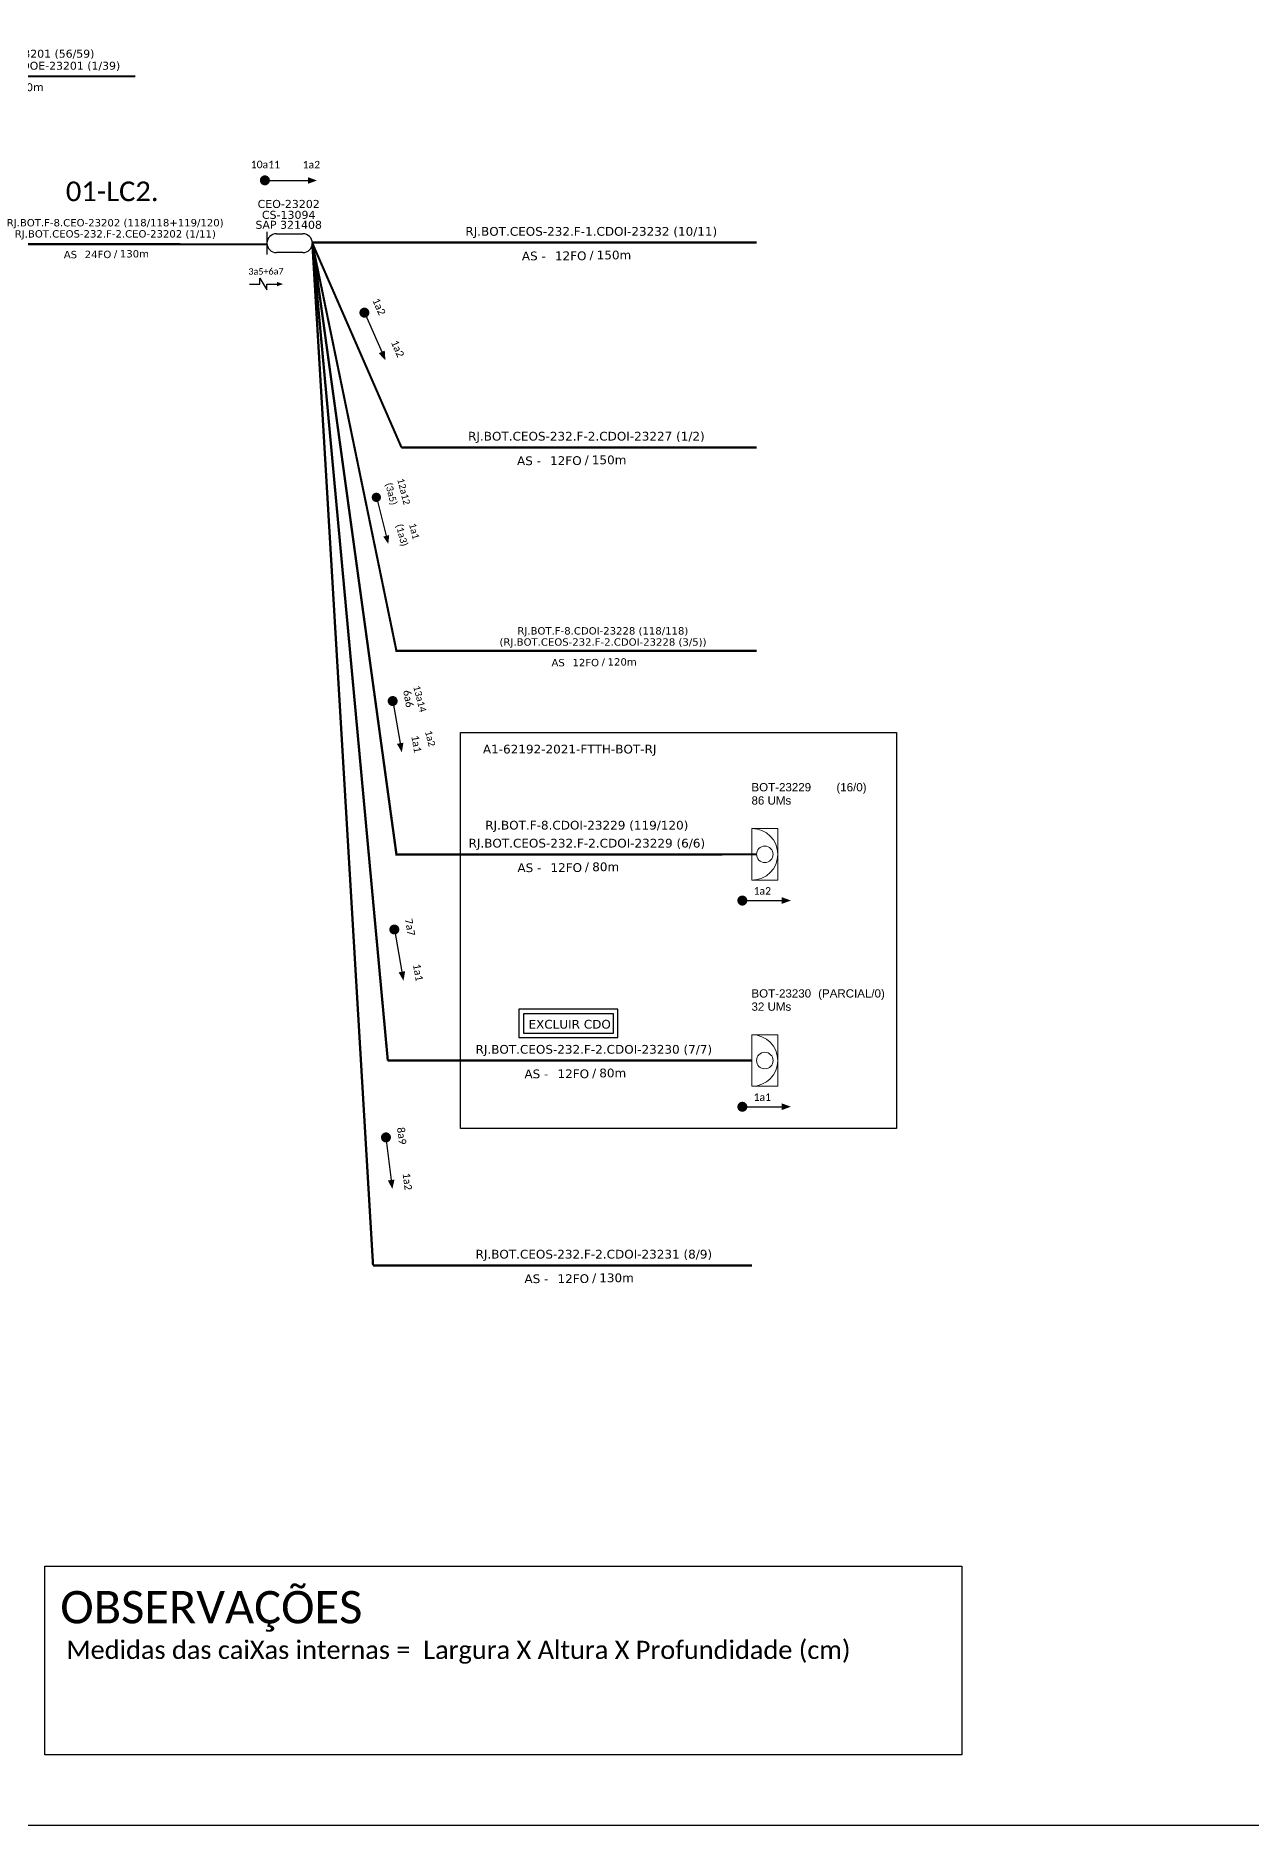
# Model space of a CAD drawing. Extents: x -89 to 5382, y -1889 to 1299.
# Drawn here: x 161.5 to 429.2, y 705 to 1099.3 of the extents above; entities that cross this region are included whole.
import ezdxf
from ezdxf.enums import TextEntityAlignment as Align

# ---------------------------------------------------------------- set-up
doc = ezdxf.new("R2010")
doc.units = 0
for name, color, linetype, lineweight in [("20.0-LEGENDA DOS CDO'S", 1, 'Continuous', 0), ('20.1-CDO_INTERIOR', 1, 'Continuous', 0), ('40.1-ETIQUETAS', 1, 'Continuous', 20)]:
    doc.layers.add(name, color=color, linetype=linetype, lineweight=lineweight)
for name, color, linetype in [('20.5-CEO', 1, 'Continuous'), ('CAP a instalar', 1, 'Continuous'), ('CD a instalar', 1, 'Continuous'), ('label_cabos', 7, 'Continuous'), ('SETA', 7, 'Continuous'), ('texto', 255, 'Continuous')]:
    doc.layers.add(name, color=color, linetype=linetype)
doc.styles.add('ARIAL', font='arial.ttf')
doc.styles.add('siredit', font='verdana.ttf')
doc.styles.get("Standard").update_dxf_attribs({"font": 'arial.ttf'})
doc.styles.add('WMF-Calibri0', font='calibri.ttf')
doc.linetypes.add('FENCELINE1', pattern='A,0.25,-0.1,[133,ltypeshp.shx,S=0.1,R=0,X=-0.1,Y=0],-0.1,1', length=1.45)

# ---------------------------------------------------------------- blocks, each defined once
blk = doc.blocks.new('ETIQUETA_RS5F')
at = {"layer": '40.1-ETIQUETAS', "color": 0, "style": 'siredit'}
blk.add_text('/', height=1.5, dxfattribs=at).set_placement((1.58, -1.95), align=Align.MIDDLE_RIGHT)
for tag, p in [('ETIQUETA_R_PRIMARIA', (1.21, 4.1)), ('ETIQUETA_R_SECUNDARIA', (1.21, 2.1)), ('F_ATIVAS/F_MORTAS', (1.14, -4.24))]:
    blk.add_attdef(tag, text='', height=1.5, dxfattribs=at).set_placement(p, align=Align.MIDDLE_CENTER)
for tag, p in [('TIPO_CABO', (-6.58, -2.12)), ('CAP_CABO', (0.4, -2.09))]:
    blk.add_attdef(tag, text='', height=1.5, dxfattribs=at).set_placement(p, align=Align.MIDDLE_RIGHT)
blk.add_attdef('METROS', text='', height=1.5, dxfattribs=at).set_placement((2.14, -1.95), align=Align.MIDDLE_LEFT)
for tag, p in [('FUSÃO_1', (0.85, -8.39)), ('FUSÃO_2', (0.85, -10.6)), ('FUSÃO_3', (0.85, -12.93)), ('FUSÃO_4', (0.85, -15.14)), ('FUSÃO_5', (0.85, -17.16))]:
    blk.add_attdef(tag, text='', height=1.5, dxfattribs=at).set_placement(p, align=Align.CENTER)
blk = doc.blocks.new('CDOI_INT')
at = {"layer": '20.1-CDO_INTERIOR', "color": 0, "lineweight": 18}
blk.add_lwpolyline([(4.25, -4.25), (4.25, 4.25), (0, 4.25), (0, -4.25)], close=True, dxfattribs=at)
blk.add_circle((2.12, 0), 1.36, dxfattribs=at)
blk.add_arc((0, 0), 4.25, 270, 90, dxfattribs=at)
at = {"layer": "20.0-LEGENDA DOS CDO'S", "color": 0, "style": 'ARIAL'}
for tag, p in [('CDO_N', (-0.08, 10.38)), ('SURVEY', (-0.08, 8.2)), ('SPLITER_1', (21.18, 10.38)), ('SPLITER_2', (21.19, 8.68)), ('SAP', (-0.08, 6.23)), ('1:XX', (5.94, -2.22)), ('UMS', (5.94, -4.24))]:
    blk.add_attdef(tag, p, '', height=1.36, dxfattribs=at)
blk.add_attdef('FIBRAS_UTILIZADAS', text='', height=1.36, dxfattribs=at).set_placement((15.34, 10.38), align=Align.CENTER)
blk = doc.blocks.new('SETA1')
at = {"const_width": 1.1}
blk.add_lwpolyline([(-5.28, 0, 1), (-4.18, 0, 1)], format="xyb", close=True, dxfattribs=at)
at = {"layer": 'SETA'}
blk.add_lwpolyline([(-4.73, 0), (4.73, 0)], dxfattribs=at)
blk.add_solid([(4.73, 0.73), (6.74, 0), (4.73, -0.73)], dxfattribs=at)

msp = doc.modelspace()

# ---------------------------------------------------------------- linework, layer by layer
msp.add_lwpolyline([(-89.32, 705.02), (749.25, 705.02), (749.25, 1299.02), (-89.32, 1299.02), (-89.32, 705.02)])
at = {"color": 7}
msp.add_lwpolyline([(210.84, 1044.55), (210.84, 1045.82), (212.35, 1043.29), (212.35, 1044.55)], dxfattribs=at)
at = {"const_width": 1.1}
for points in [[(316.54, 908.73, 1), (317.64, 908.73, 1)], [(316.54, 863.3, 1), (317.64, 863.3, 1)]]:
    msp.add_lwpolyline(points, format="xyb", close=True, dxfattribs=at)
at = {"color": 7}
msp.add_lwpolyline([(163.45, 762.1), (365.44, 762.1), (365.44, 720.54), (163.45, 720.54)], close=True, dxfattribs=at)
at = {"layer": '20.5-CEO', "color": 5}
for p, q in [((214.48, 1055.65), (220.31, 1055.65)), ((220.31, 1051.48), (214.48, 1051.48))]:
    msp.add_line(p, q, dxfattribs=at)
msp.add_lwpolyline([(212.39, 1056.07), (212.39, 1051.05)], dxfattribs=at)
for centre, start, end in [((214.48, 1053.56), 90, 270), ((220.31, 1053.56), 270, 90)]:
    msp.add_arc(centre, 2.08, start, end, dxfattribs=at)
at = {"layer": 'CAP a instalar', "color": 7, "linetype": 'FENCELINE1', "ltscale": 5, "const_width": 0.467}
for points in [[(107.21, 1090.33), (183.41, 1090.3)], [(222.39, 1053.56), (240.91, 963.74), (320.23, 963.75)]]:
    msp.add_lwpolyline(points, dxfattribs=at)
at = {"layer": 'CAP a instalar', "linetype": 'FENCELINE1', "ltscale": 5, "const_width": 0.467}
msp.add_lwpolyline([(108.08, 1053.35), (212.41, 1053.33)], dxfattribs=at)
at = {"layer": 'CD a instalar', "color": 8, "linetype": 'FENCELINE1', "ltscale": 7}
for points in [[(222.39, 1053.72, 0.513, 0.513, 0), (222.39, 1053.72, 0.513, 0.513, 0), (320.23, 1053.7, 0.513, 0.513, 0)], [(222.39, 1053.56, 0.513, 0.513, 0), (235.76, 828.36, 0.513, 0.513, 0)], [(242.02, 1008.57, 0.513, 0.513, 0), (320.23, 1008.58, 0.513, 0.513, 0)], [(235.76, 828.36, 0.513, 0.513, 0), (235.76, 828.36, 0.513, 0.513, 0), (319.21, 828.37, 0.513, 0.513, 0)]]:
    msp.add_lwpolyline(points, format="xyseb", dxfattribs=at)
at = {"layer": 'CD a instalar', "color": 3, "linetype": 'FENCELINE1', "ltscale": 7}
for points in [[(222.39, 1053.56, 0.513, 0.513, 0), (239.01, 873.49, 0.513, 0.513, 0)], [(239.01, 873.49, 0.513, 0.513, 0), (239.01, 873.49, 0.513, 0.513, 0), (319.21, 873.49, 0.513, 0.513, 0)]]:
    msp.add_lwpolyline(points, format="xyseb", dxfattribs=at)
at = {"layer": 'CD a instalar', "color": 1, "linetype": 'FENCELINE1', "ltscale": 7}
msp.add_lwpolyline([(222.4, 1053.72, 0.513, 0.513, 0), (240.91, 918.91, 0.513, 0.513, 0), (320.23, 918.92, 0.513, 0.513, 0)], format="xyseb", dxfattribs=at)
at = {"layer": 'CD a instalar', "color": 8, "linetype": 'FENCELINE1', "ltscale": 7, "const_width": 0.467}
msp.add_lwpolyline([(242.02, 1008.57), (222.39, 1053.56)], dxfattribs=at)
at = {"layer": 'label_cabos', "color": 2}
for points in [[(351.07, 858.51), (255.03, 858.51), (255.03, 945.76), (351.07, 945.76)], [(267.86, 878.54), (289.69, 878.54), (289.69, 884.8), (267.86, 884.8)], [(268.86, 879.54), (288.69, 879.54), (288.69, 883.8), (268.86, 883.8)]]:
    msp.add_lwpolyline(points, close=True, dxfattribs=at)
at = {"layer": 'SETA', "color": 7}
for points in [[(208.55, 1044.55), (210.84, 1044.55)], [(212.35, 1044.55), (214.63, 1044.55)]]:
    msp.add_lwpolyline(points, dxfattribs=at)
at = {"layer": 'SETA'}
for points in [[(317.09, 908.73), (326.55, 908.73)], [(317.09, 863.3), (326.55, 863.3)]]:
    msp.add_lwpolyline(points, dxfattribs=at)
at = {"layer": 'SETA', "color": 7}
msp.add_solid([(214.63, 1045.03), (215.94, 1044.55), (214.63, 1044.08)], dxfattribs=at)
at = {"layer": 'SETA'}
for points in [[(325.79, 909.47), (327.8, 908.74), (325.79, 908.01)], [(325.79, 864.05), (327.8, 863.32), (325.79, 862.58)]]:
    msp.add_solid(points, dxfattribs=at)

# ---------------------------------------------------------------- block references
at = {"layer": '40.1-ETIQUETAS', "color": 7}
ref = msp.add_blockref('ETIQUETA_RS5F', (153.84, 1090.21), dxfattribs=dict(at, xscale=1.166399984999771, yscale=1.166399984999771, zscale=1.166399984999771))
ref.add_attrib('ETIQUETA_R_PRIMARIA', 'RJ.BOT.F-8.CDOE-23201 (56/59)', dxfattribs={"color": 0, "height": 1.7496, "style": 'siredit'}).set_placement((155.18, 1095.31), align=Align.MIDDLE_CENTER)
ref.add_attrib('ETIQUETA_R_SECUNDARIA', 'RJ.BOT.CEOS-232.F-1.CDOE-23201 (1/39)', dxfattribs={"color": 0, "height": 1.7496, "style": 'siredit'}).set_placement((155.22, 1092.66), align=Align.MIDDLE_CENTER)
ref.add_attrib('TIPO_CABO', 'AS', dxfattribs={"color": 0, "height": 1.75, "style": 'siredit'}).set_placement((146.13, 1087.74), align=Align.MIDDLE_RIGHT)
ref.add_attrib('CAP_CABO', '72FO', dxfattribs={"color": 0, "height": 1.75, "style": 'siredit'}).set_placement((154.27, 1087.77), align=Align.MIDDLE_RIGHT)
ref.add_attrib('METROS', '110m', dxfattribs={"color": 0, "height": 1.75, "style": 'siredit'}).set_placement((156.31, 1087.93), align=Align.MIDDLE_LEFT)
at = {"layer": '40.1-ETIQUETAS', "color": 1}
ref = msp.add_blockref('ETIQUETA_RS5F', (177.72, 1053.34), dxfattribs=dict(at, xscale=1.079753128971216, yscale=1.079753128971216, zscale=1.079753128971216))
ref.add_attrib('ETIQUETA_R_PRIMARIA', 'RJ.BOT.F-8.CEO-23202 (118/118+119/120)', dxfattribs={"color": 0, "height": 1.6196, "style": 'siredit'}).set_placement((178.96, 1058.07), align=Align.MIDDLE_CENTER)
ref.add_attrib('ETIQUETA_R_SECUNDARIA', 'RJ.BOT.CEOS-232.F-2.CEO-23202 (1/11)', dxfattribs={"color": 1, "height": 1.6196, "style": 'siredit'}).set_placement((179, 1055.62), align=Align.MIDDLE_CENTER)
ref.add_attrib('TIPO_CABO', 'AS', dxfattribs={"color": 0, "height": 1.62, "style": 'siredit'}).set_placement((170.58, 1051.06), align=Align.MIDDLE_RIGHT)
ref.add_attrib('CAP_CABO', '24FO', dxfattribs={"color": 0, "height": 1.62, "style": 'siredit'}).set_placement((178.11, 1051.09), align=Align.MIDDLE_RIGHT)
ref.add_attrib('METROS', '130m', dxfattribs={"color": 0, "height": 1.62, "style": 'siredit'}).set_placement((180, 1051.23), align=Align.MIDDLE_LEFT)
ref = msp.add_blockref('CDOI_INT', (319.21, 918.92), dxfattribs=dict(at, xscale=1.336957882100933, yscale=1.336957882100933, zscale=1.336957882100933))
ref.add_attrib('CDO_N', 'BOT-23229', (319.1, 932.8), dxfattribs={"layer": "20.0-LEGENDA DOS CDO'S", "color": 0, "height": 1.819, "style": 'ARIAL'})
ref.add_attrib('FIBRAS_UTILIZADAS', '    (16/0)', dxfattribs={"layer": "20.0-LEGENDA DOS CDO'S", "color": 0, "height": 1.819, "style": 'ARIAL'}).set_placement((339.72, 932.8), align=Align.CENTER)
ref.add_attrib('SURVEY', '86 UMs', (319.11, 929.88), dxfattribs={"layer": "20.0-LEGENDA DOS CDO'S", "color": 0, "height": 1.819, "style": 'ARIAL'})
at = {"layer": '40.1-ETIQUETAS', "color": 3}
ref = msp.add_blockref('CDOI_INT', (319.21, 873.49), dxfattribs=dict(at, xscale=1.336957882100933, yscale=1.336957882100933, zscale=1.336957882100933))
ref.add_attrib('CDO_N', 'BOT-23230', (319.1, 887.37), dxfattribs={"layer": "20.0-LEGENDA DOS CDO'S", "color": 0, "height": 1.819, "style": 'ARIAL'})
ref.add_attrib('FIBRAS_UTILIZADAS', '    (PARCIAL/0)', dxfattribs={"layer": "20.0-LEGENDA DOS CDO'S", "color": 0, "height": 1.8186, "style": 'ARIAL'}).set_placement((339.72, 887.37), align=Align.CENTER)
ref.add_attrib('SURVEY', '32 UMs', (319.11, 884.46), dxfattribs={"layer": "20.0-LEGENDA DOS CDO'S", "color": 0, "height": 1.819, "style": 'ARIAL'})
at = {"layer": 'CAP a instalar', "color": 7, "linetype": 'FENCELINE1', "ltscale": 7}
ref = msp.add_blockref('ETIQUETA_RS5F', (285.13, 963.43), dxfattribs=dict(at, xscale=1.079753128971216, yscale=1.079753128971216, zscale=1.079753128971216))
ref.add_attrib('ETIQUETA_R_PRIMARIA', 'RJ.BOT.F-8.CDOI-23228 (118/118)', dxfattribs={"layer": '40.1-ETIQUETAS', "color": 0, "height": 1.6196, "style": 'siredit'}).set_placement((286.37, 968.16), align=Align.MIDDLE_CENTER)
ref.add_attrib('ETIQUETA_R_SECUNDARIA', '(RJ.BOT.CEOS-232.F-2.CDOI-23228 (3/5))', dxfattribs={"layer": '40.1-ETIQUETAS', "color": 7, "height": 1.6196, "style": 'siredit'}).set_placement((286.41, 965.7), align=Align.MIDDLE_CENTER)
ref.add_attrib('TIPO_CABO', 'AS', dxfattribs={"layer": '40.1-ETIQUETAS', "color": 0, "height": 1.62, "style": 'siredit'}).set_placement((277.99, 961.15), align=Align.MIDDLE_RIGHT)
ref.add_attrib('CAP_CABO', '12FO', dxfattribs={"layer": '40.1-ETIQUETAS', "color": 0, "height": 1.62, "style": 'siredit'}).set_placement((285.53, 961.17), align=Align.MIDDLE_RIGHT)
ref.add_attrib('METROS', '120m', dxfattribs={"layer": '40.1-ETIQUETAS', "color": 0, "height": 1.62, "style": 'siredit'}).set_placement((287.42, 961.32), align=Align.MIDDLE_LEFT)
at = {"layer": 'CD a instalar', "color": 8}
ref = msp.add_blockref('ETIQUETA_RS5F', (282.3, 1053.47), dxfattribs=dict(at, xscale=1.283039985050891, yscale=1.283039985050891, zscale=1.283039985050891))
ref.add_attrib('ETIQUETA_R_PRIMARIA', 'RJ.BOT.CEOS-232.F-1.CDOI-23232 (10/11)', dxfattribs={"layer": '40.1-ETIQUETAS', "color": 0, "height": 1.9246, "style": 'siredit'}).set_placement((283.82, 1056.17), align=Align.MIDDLE_CENTER)
ref.add_attrib('TIPO_CABO', 'AS -', dxfattribs={"layer": '40.1-ETIQUETAS', "color": 0, "height": 1.925, "style": 'siredit'}).set_placement((273.81, 1050.75), align=Align.MIDDLE_RIGHT)
ref.add_attrib('CAP_CABO', '12FO', dxfattribs={"layer": '40.1-ETIQUETAS', "color": 0, "height": 1.925, "style": 'siredit'}).set_placement((282.77, 1050.78), align=Align.MIDDLE_RIGHT)
ref.add_attrib('METROS', '150m', dxfattribs={"layer": '40.1-ETIQUETAS', "color": 0, "height": 1.925, "style": 'siredit'}).set_placement((285.01, 1050.96), align=Align.MIDDLE_LEFT)
ref = msp.add_blockref('ETIQUETA_RS5F', (281.23, 1008.34), dxfattribs=dict(at, xscale=1.283039985050891, yscale=1.283039985050891, zscale=1.283039985050891))
ref.add_attrib('ETIQUETA_R_PRIMARIA', 'RJ.BOT.CEOS-232.F-2.CDOI-23227 (1/2)', dxfattribs={"layer": '40.1-ETIQUETAS', "color": 0, "height": 1.9246, "style": 'siredit'}).set_placement((282.75, 1011.04), align=Align.MIDDLE_CENTER)
ref.add_attrib('TIPO_CABO', 'AS -', dxfattribs={"layer": '40.1-ETIQUETAS', "color": 0, "height": 1.925, "style": 'siredit'}).set_placement((272.74, 1005.63), align=Align.MIDDLE_RIGHT)
ref.add_attrib('CAP_CABO', '12FO', dxfattribs={"layer": '40.1-ETIQUETAS', "color": 0, "height": 1.925, "style": 'siredit'}).set_placement((281.7, 1005.66), align=Align.MIDDLE_RIGHT)
ref.add_attrib('METROS', '150m', dxfattribs={"layer": '40.1-ETIQUETAS', "color": 0, "height": 1.925, "style": 'siredit'}).set_placement((283.94, 1005.83), align=Align.MIDDLE_LEFT)
at = {"layer": 'CD a instalar', "color": 3}
ref = msp.add_blockref('ETIQUETA_RS5F', (282.87, 873.26), dxfattribs=dict(at, xscale=1.283039985050891, yscale=1.283039985050891, zscale=1.283039985050891))
ref.add_attrib('ETIQUETA_R_PRIMARIA', 'RJ.BOT.CEOS-232.F-2.CDOI-23230 (7/7)', dxfattribs={"layer": '40.1-ETIQUETAS', "color": 0, "height": 1.9246, "style": 'siredit'}).set_placement((284.38, 875.96), align=Align.MIDDLE_CENTER)
ref.add_attrib('TIPO_CABO', 'AS -', dxfattribs={"layer": '40.1-ETIQUETAS', "color": 0, "height": 1.925, "style": 'siredit'}).set_placement((274.38, 870.54), align=Align.MIDDLE_RIGHT)
ref.add_attrib('CAP_CABO', '12FO', dxfattribs={"layer": '40.1-ETIQUETAS', "color": 0, "height": 1.925, "style": 'siredit'}).set_placement((283.34, 870.57), align=Align.MIDDLE_RIGHT)
ref.add_attrib('METROS', '80m', dxfattribs={"layer": '40.1-ETIQUETAS', "color": 0, "height": 1.925, "style": 'siredit'}).set_placement((285.58, 870.75), align=Align.MIDDLE_LEFT)
at = {"layer": 'CD a instalar', "color": 8}
ref = msp.add_blockref('ETIQUETA_RS5F', (282.87, 828.13), dxfattribs=dict(at, xscale=1.283039985050891, yscale=1.283039985050891, zscale=1.283039985050891))
ref.add_attrib('ETIQUETA_R_PRIMARIA', 'RJ.BOT.CEOS-232.F-2.CDOI-23231 (8/9)', dxfattribs={"layer": '40.1-ETIQUETAS', "color": 0, "height": 1.9246, "style": 'siredit'}).set_placement((284.38, 830.83), align=Align.MIDDLE_CENTER)
ref.add_attrib('TIPO_CABO', 'AS -', dxfattribs={"layer": '40.1-ETIQUETAS', "color": 0, "height": 1.925, "style": 'siredit'}).set_placement((274.38, 825.42), align=Align.MIDDLE_RIGHT)
ref.add_attrib('CAP_CABO', '12FO', dxfattribs={"layer": '40.1-ETIQUETAS', "color": 0, "height": 1.925, "style": 'siredit'}).set_placement((283.34, 825.44), align=Align.MIDDLE_RIGHT)
ref.add_attrib('METROS', '130m', dxfattribs={"layer": '40.1-ETIQUETAS', "color": 0, "height": 1.925, "style": 'siredit'}).set_placement((285.58, 825.62), align=Align.MIDDLE_LEFT)
at = {"layer": 'SETA', "color": 2}
for p, rotation in [((216.67, 1067.39), 359.836437141282), ((235.76, 1033.93), 293.8319013032391), ((240.91, 948.04), 280.0938786255077), ((241.28, 897.7), 280.0938786255077), ((239.18, 851.86), 277.028887615977)]:
    msp.add_blockref('SETA1', p, dxfattribs=dict(at, rotation=rotation))
at = {"layer": 'SETA', "color": 2, "xscale": 0.9257142857142855, "yscale": 0.9257142857142858, "zscale": 0.9257142857142858, "rotation": 284.3878883059257}
msp.add_blockref('SETA1', (237.57, 993.33), dxfattribs=at)

# ---------------------------------------------------------------- texts
at = {"color": 7, "style": 'WMF-Calibri0'}
msp.add_text('OBSERVAÇÕES', height=7.1308, dxfattribs=at).set_placement((166.87, 749.49))
at = {"color": 3, "insert": (178.31, 1064.96), "char_height": 4.32, "width": 65.833, "attachment_point": 5}
msp.add_mtext('{\\fCalibri|b0|i0|c0|p34;01-LC2.}', dxfattribs=at)
at = {"char_height": 1.65, "width": 27.8947, "attachment_point": 5}
for s, insert in [('\\C7;\\fCalibri|b0|i0|c0|p34;1a2', (321.48, 910.85)), ('\\C7;\\fCalibri|b0|i0|c0|p34;1a1', (321.48, 865.42))]:
    msp.add_mtext(s, dxfattribs=dict(at, insert=insert))
at = {"color": 7, "insert": (168.22, 745.65), "char_height": 4, "width": 658.8434, "attachment_point": 1, "style": 'WMF-Calibri0'}
msp.add_mtext('Medidas das caiXas internas =  Largura X Altura X Profundidade (cm)', dxfattribs=at)
at = {"layer": '20.5-CEO', "color": 5, "style": 'siredit'}
for s, p in [('CEO-23202', (217.18, 1063.09)), ('CS-13094', (217.18, 1060.69)), ('SAP 321408', (217.18, 1058.5))]:
    msp.add_text(s, height=1.763, rotation=360, dxfattribs=at).set_placement(p, align=Align.TOP_CENTER)
at = {"layer": '40.1-ETIQUETAS', "color": 1, "style": 'siredit'}
msp.add_text('RJ.BOT.F-8.CDOI-23229 (119/120)', height=1.9246, dxfattribs=at).set_placement((282.84, 925.34), align=Align.MIDDLE_CENTER)
at = {"layer": '40.1-ETIQUETAS', "color": 3, "style": 'siredit'}
msp.add_text('RJ.BOT.CEOS-232.F-2.CDOI-23229 (6/6)', height=1.9246, dxfattribs=at).set_placement((282.84, 921.38), align=Align.MIDDLE_CENTER)
at = {"layer": '40.1-ETIQUETAS', "color": 1, "style": 'siredit'}
for s, height, p in [('AS -', 1.925, (272.83, 915.97)), ('12FO', 1.925, (281.79, 916)), ('/', 1.92, (283.3, 916.17))]:
    msp.add_text(s, height=height, dxfattribs=at).set_placement(p, align=Align.MIDDLE_RIGHT)
msp.add_text('80m', height=1.925, dxfattribs=at).set_placement((284.03, 916.17), align=Align.MIDDLE_LEFT)
at = {"layer": 'label_cabos', "color": 2, "style": 'siredit'}
for s, p in [('A1-62192-2021-FTTH-BOT-RJ', (279.06, 941.14)), ('EXCLUIR CDO', (279.06, 880.52))]:
    msp.add_text(s, height=1.9246, dxfattribs=at).set_placement(p, align=Align.CENTER)
at = {"layer": 'texto', "attachment_point": 5}
for s, insert, char_height, width, rotation in [('{\\fCalibri|b0|i0|c0|p34;\\C7;10a11}', (212.05, 1070.89), 1.65, 27.8947, 359.8364), ('{\\fCalibri|b0|i0|c0|p34;\\C7;1a2}', (222.18, 1070.86), 1.65, 27.8947, 359.8364), ('{\\fCalibri|b0|i0|c0|p34;\\C7;1a2}', (237.08, 1039.58), 1.65, 27.8947, 293.8319), ('{\\fCalibri|b0|i0|c0|p34;\\C7;1a2}', (241.17, 1030.31), 1.65, 27.8947, 293.8319), ('{\\fCalibri|b0|i0|c0|p34;\\C1;12a12}', (242.53, 998.86), 1.5274, 25.8225, 284.3879), ('\\C3;\\fCalibri|b0|i0|c0|p34;(3a5)', (239.63, 998.29), 1.5274, 25.8225, 284.3879), ('\\C3;\\fCalibri|b0|i0|c0|p34;(1a3)', (241.96, 989.21), 1.5274, 25.8225, 284.3879), ('\\C1;\\fCalibri|b0|i0|c0|p34;1a1', (244.83, 990.13), 1.5274, 25.8225, 284.3879), ('\\C3;\\fCalibri|b0|i0|c0|p34;6a6', (243.53, 953.21), 1.65, 27.8947, 280.0939), ('\\C1;\\fCalibri|b0|i0|c0|p34;13a14', (246.06, 953.18), 1.5274, 25.8225, 284.3879), ('\\C3;\\fCalibri|b0|i0|c0|p34;1a1', (245.31, 943.24), 1.65, 27.8947, 280.0939), ('\\C1;\\fCalibri|b0|i0|c0|p34;1a2', (248.35, 944.45), 1.5274, 25.8225, 284.3879), ('\\C3;\\fCalibri|b0|i0|c0|p34;7a7', (243.9, 902.87), 1.65, 27.8947, 280.0939), ('\\C3;\\fCalibri|b0|i0|c0|p34;1a1', (245.67, 892.9), 1.65, 27.8947, 280.0939), ('{\\fCalibri|b0|i0|c0|p34;\\C7;8a9}', (242.07, 856.89), 1.65, 27.8947, 277.0289), ('{\\fCalibri|b0|i0|c0|p34;\\C7;1a2}', (243.31, 846.83), 1.65, 27.8947, 277.0289)]:
    msp.add_mtext(s, dxfattribs=dict(at, insert=insert, char_height=char_height, width=width, rotation=rotation))
at = {"layer": 'texto', "color": 7, "insert": (212.18, 1047.35), "char_height": 1.4297, "width": 24.1699, "attachment_point": 5, "rotation": 0.4842}
msp.add_mtext('\\fCalibri|b0|i0|c0|p34;3a5\\C1;+6a7', dxfattribs=at)

doc.saveas('drawing.dxf')
